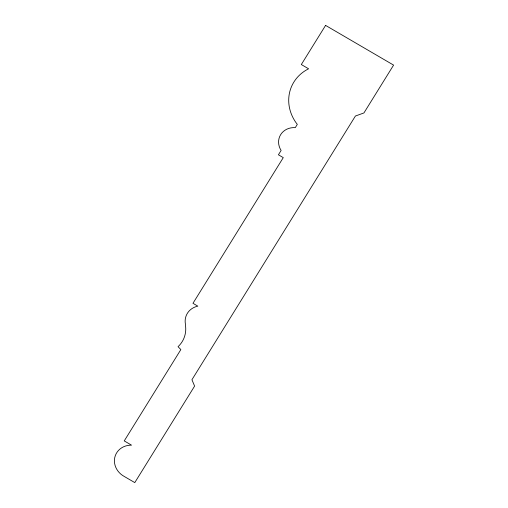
<?xml version="1.0" encoding="UTF-8"?>
<svg xmlns="http://www.w3.org/2000/svg" width="508" height="508" viewBox="0 0 508 508"><rect width="100%" height="100%" fill="white"/><g stroke="black" fill="none" stroke-linecap="round" stroke-linejoin="round"><path stroke-width="0.76" d="M325.584 25.4L301.32 64.541L308.604 68.796A41.777 37.859 23.2 0 0 297.301 124.384L295.275 127.648A16.866 15.284 23.2 0 0 280.664 134.639A16.866 15.284 23.2 0 0 281.115 150.444L278.416 154.794L283.274 157.632L192.97 303.308L197.828 306.146A18.072 16.383 23.2 0 0 185.395 324.015L185.731 328.092A28.95 26.238 23.2 0 1 178.048 346.678L180.854 349.58L124.244 440.906L131.528 445.16A18.301 16.586 23.2 0 0 114.789 457.416A18.301 16.586 23.2 0 0 124.409 476.542L134.785 482.6L194.602 386.105L191.935 379.736L355.41 116.027L363.938 112.941L393.592 65.107L325.584 25.4"/></g></svg>
